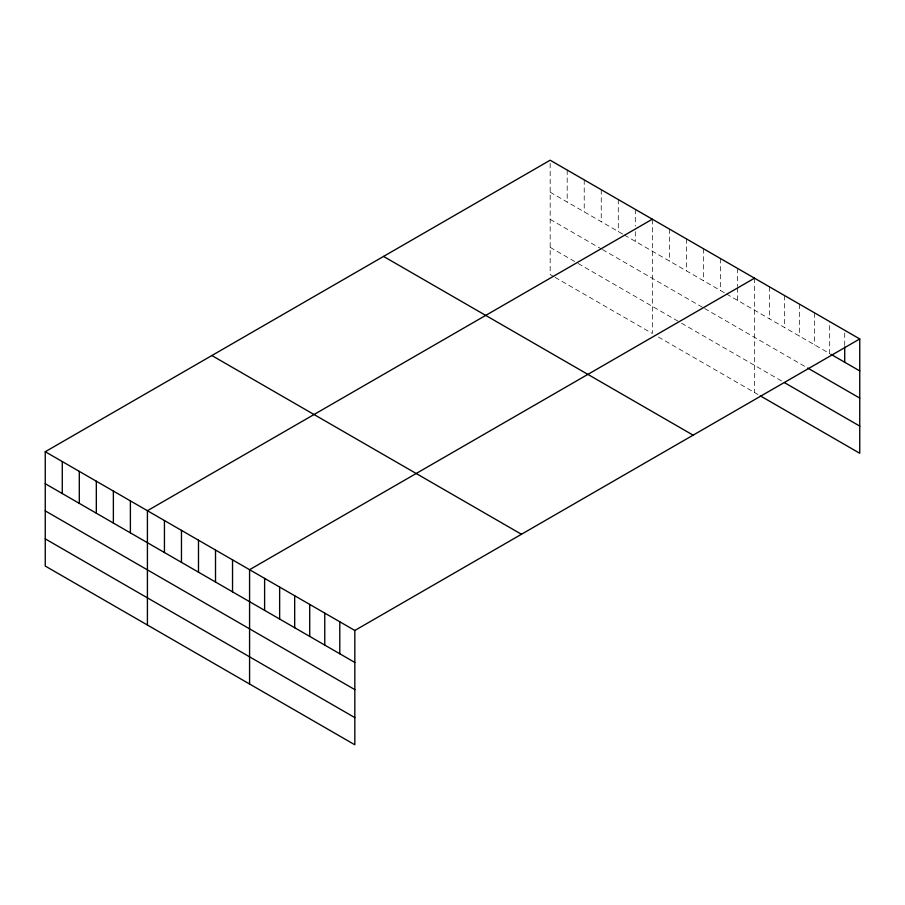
<?xml version="1.0" encoding="UTF-8"?>
<svg xmlns="http://www.w3.org/2000/svg" width="905" height="905" viewBox="0 0 905 905"><rect width="100%" height="100%" fill="white"/><g stroke="black" fill="none" stroke-linecap="round" stroke-linejoin="round"><path stroke-width="0.68" stroke-dasharray="4.53 3.39" d="M550.172 192.199L623.149 234.327M624.36 235.029L725.301 293.31M726.523 294.012L829.681 353.572L829.681 321.592M550.172 219.372L601.248 248.864M602.47 249.565L703.411 307.836M704.633 308.537L806.547 367.385M550.172 247.359L576.926 262.812M578.148 263.513L680.3 322.497M681.522 323.198L782.248 381.356M553.826 276.636L550.172 274.532L550.172 160.219M555.037 277.337L652.335 333.515L652.335 219.202M658.41 337.022L757.96 394.501M844.716 333.051L844.716 345.563M814.636 312.915L814.636 344.884M799.601 304.227L799.601 336.208M784.567 295.55L784.567 327.519M769.533 286.862L769.533 318.843M754.499 278.186L754.499 392.499M737.462 268.355L737.462 286.433M737.462 287.824L737.462 300.336M720.437 258.525L720.437 290.505M703.411 248.694L703.411 280.674M686.386 238.863L686.386 270.844M669.361 229.033L669.361 261.013M635.31 209.372L635.31 226.058M635.31 231.612L635.31 241.352M618.285 199.541L618.285 231.522M601.248 189.711L601.248 221.691M584.223 179.88L584.223 211.861M567.197 170.049L567.197 202.03"/><path stroke-width="1.36" d="M45.25 451.731L354.828 630.468L354.828 744.781L45.25 566.044L45.25 451.731L550.172 160.219L859.75 338.956L859.75 453.269L760.279 395.836M652.335 219.202L147.413 510.714L147.413 625.027M754.499 278.186L249.576 569.698L249.576 684.01M354.828 630.468L859.75 338.956M830.835 354.24L859.75 370.926M807.701 368.052L859.75 398.098M784.567 382.691L859.75 426.097M383.55 256.42L693.128 435.158M211.872 355.541L521.45 534.267M45.25 483.711L354.828 662.449M45.25 510.884L354.828 689.61M45.25 538.871L354.828 717.608M844.716 346.954L844.716 362.249M339.794 621.792L339.794 653.761M324.759 613.104L324.759 645.084M309.714 604.427L309.714 636.396M294.679 595.739L294.679 627.719M279.645 587.062L279.645 619.043M264.611 578.385L264.611 610.355M232.54 559.867L232.54 591.847M215.514 550.036L215.514 582.017M198.489 540.206L198.489 572.186M181.464 530.375L181.464 562.356M164.439 520.545L164.439 552.525M130.388 500.884L130.388 532.864M113.363 491.053L113.363 523.033M96.326 481.222L96.326 513.203M79.301 471.392L79.301 503.372M62.275 461.561L62.275 493.542"/></g></svg>
